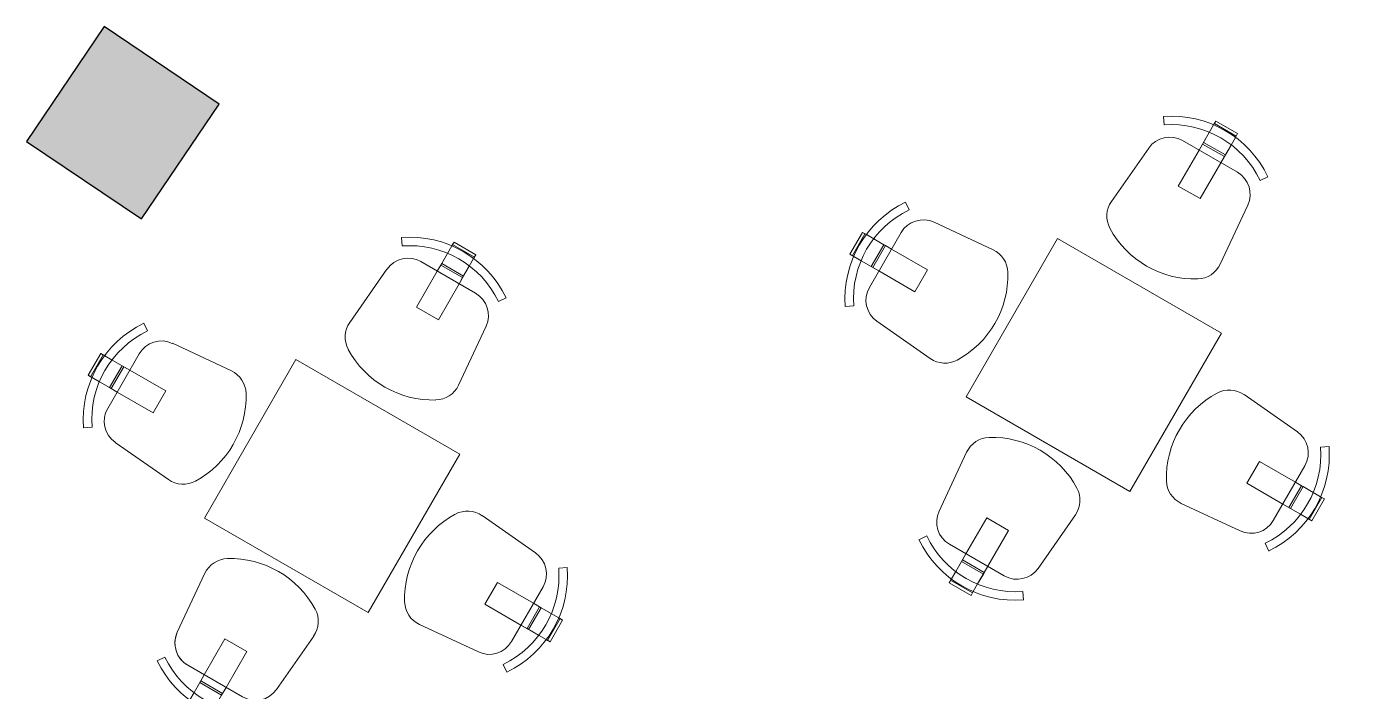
# Model space of a CAD drawing. Header units: inches. Extents: x -285 to 3116, y -17387 to -14851.
# Drawn here: x 1154.4 to 1364.2, y -15884.6 to -15779.1 of the extents above; entities that cross this region are included whole.
import ezdxf

# ---------------------------------------------------------------- set-up
doc = ezdxf.new("R2010")
doc.units = ezdxf.units.IN
doc.header["$MEASUREMENT"] = 0
doc.layers.add('I-FURN', color=30, linetype='Continuous', lineweight=9)
doc.layers.add('S-COLS', color=52, linetype='Continuous', lineweight=18)

# ---------------------------------------------------------------- blocks, each defined once
blk = doc.blocks.new('Concrete-Rectangular-Column - 1_10_-4868861-FIRST FLOOR POWER _ SIGNAL')
at = {"layer": 'S-COLS', "lineweight": 9}
blk.add_hatch(color=7, dxfattribs=at).paths.add_polyline_path([(-11, -11), (11, -11), (11, 11), (-11, 11)], flags=0)
at = {"layer": 'S-COLS', "color": 8, "lineweight": 30}
for p, q in [((11, 11), (-11, 11)), ((-11, 11), (-11, -11)), ((11, -11), (11, 11)), ((-11, -11), (11, -11))]:
    blk.add_line(p, q, dxfattribs=at)
blk = doc.blocks.new('30 x 60 table2 - 30 x 60 table-5127891-FIRST FLOOR POWER _ SIGNAL')
at = {"layer": 'I-FURN'}
for p, q in [((-6638.03, 830.09), (-6667.05, 830.09)), ((-6667.05, 830.09), (-6667.05, 800.09)), ((-6667.05, 800.09), (-6667.05, 830.09)), ((-6667.05, 830.09), (-6638.03, 830.09)), ((-6638.03, 800.09), (-6638.03, 830.09)), ((-6638.03, 830.09), (-6638.03, 800.09)), ((-6667.05, 800.09), (-6638.03, 800.09)), ((-6638.03, 800.09), (-6667.05, 800.09))]:
    blk.add_line(p, q, dxfattribs=at)
blk = doc.blocks.new('F-Chairs1 - Side 01-5080409-FIRST FLOOR POWER _ SIGNAL')
at = {"layer": 'I-FURN'}
for p, q in [((2, 0), (-2, 0)), ((-2, 0), (-2, -0.46)), ((2, 0), (-2, 0)), ((-2, 0), (-2, -0.72)), ((2, -0.46), (2, 0)), ((2, -0.72), (2, 0)), ((-2, -0.46), (2, -0.46)), ((-2, -0.46), (2, -0.46)), ((-2, -0.72), (-2, -0.46)), ((-2, -0.72), (-2, -2.09)), ((-2, -2.09), (-2, -0.72)), ((-2, -2.09), (-2, -3.91)), ((-2, -4.21), (-2, -2.09)), ((2, -0.46), (2, -0.72)), ((2, -0.72), (2, -2.09)), ((2, -2.09), (2, -0.72)), ((2, -2.09), (2, -4.21)), ((2, -3.91), (2, -2.09)), ((-9.57, -3.52), (-8.8, -4.64)), ((-9.57, -3.52), (-8.8, -4.64)), ((-8.8, -4.64), (-9.57, -3.52)), ((-2, -3.91), (-2, -5.32)), ((2, -3.91), (-2, -3.91)), ((2, -5.32), (2, -3.91)), ((8.8, -4.64), (9.57, -3.52)), ((8.8, -4.64), (9.57, -3.52)), ((9.57, -3.52), (8.8, -4.64)), ((5.02, -5.32), (-5.02, -5.32)), ((5.02, -5.32), (-5.02, -5.32)), ((-5.02, -5.32), (5.02, -5.32)), ((-2, -4.21), (2, -4.21)), ((-2, -5.32), (-2, -4.21)), ((-2, -5.32), (-2, -11.91)), ((-2, -11.91), (-2, -5.32)), ((2, -4.21), (2, -5.32)), ((2, -5.32), (2, -11.91)), ((2, -11.91), (2, -5.32)), ((-9.07, -9.03), (-9.96, -19.32)), ((-9.07, -9.03), (-9.96, -19.32)), ((-9.96, -19.32), (-9.07, -9.03)), ((9.96, -19.32), (9.07, -9.03)), ((9.96, -19.32), (9.07, -9.03)), ((9.07, -9.03), (9.96, -19.32)), ((2, -11.91), (-2, -11.91)), ((-2, -11.91), (2, -11.91))]:
    blk.add_line(p, q, dxfattribs=at)
for centre, radius, start, end in [((0, -17.51), 16.94, 55.6197, 124.3803), ((0, -17.51), 16.94, 55.6197, 124.3803), ((0, -17.51), 16.94, 55.6197, 124.3803), ((0, -17.51), 15.59, 55.6197, 124.3803), ((0, -17.51), 15.59, 55.6197, 124.3803), ((0, -17.51), 15.59, 55.6197, 124.3803), ((-5.02, -9.38), 4.06, 90, 175.0303), ((-5.02, -9.38), 4.06, 90, 175.0303), ((-5.02, -9.38), 4.06, 90, 175.0303), ((5.02, -9.38), 4.06, 4.9697, 90), ((5.02, -9.38), 4.06, 4.9697, 90), ((5.02, -9.38), 4.06, 4.9697, 90), ((-5.91, -19.67), 4.06, 175.0303, 238.407), ((-5.91, -19.67), 4.06, 175.0303, 238.407), ((-5.91, -19.67), 4.06, 175.0303, 238.407), ((5.91, -19.67), 4.06, 301.593, 4.9697), ((5.91, -19.67), 4.06, 301.593, 4.9697), ((5.91, -19.67), 4.06, 301.593, 4.9697), ((0, -10.06), 15.35, 238.407, 301.593), ((0, -10.06), 15.35, 238.407, 301.593), ((0, -10.06), 15.35, 238.407, 301.593)]:
    blk.add_arc(centre, radius, start, end, dxfattribs=at)
blk = doc.blocks.new('F-Chairs1 - Side 01-5080538-FIRST FLOOR POWER _ SIGNAL')
at = {"layer": 'I-FURN'}
for p, q in [((-9.07, 9.03), (-9.96, 19.32)), ((-9.96, 19.32), (-9.07, 9.03)), ((-9.07, 9.03), (-9.96, 19.32)), ((9.96, 19.32), (9.07, 9.03)), ((9.07, 9.03), (9.96, 19.32)), ((9.96, 19.32), (9.07, 9.03)), ((-2, 11.91), (-2, 5.32)), ((2, 11.91), (-2, 11.91)), ((-2, 11.91), (2, 11.91)), ((-2, 5.32), (-2, 11.91)), ((2, 11.91), (2, 5.32)), ((2, 5.32), (2, 11.91)), ((-9.57, 3.52), (-8.8, 4.64)), ((-8.8, 4.64), (-9.57, 3.52)), ((-9.57, 3.52), (-8.8, 4.64)), ((5.02, 5.32), (-5.02, 5.32)), ((-5.02, 5.32), (5.02, 5.32)), ((5.02, 5.32), (-5.02, 5.32)), ((-2, 5.32), (-2, 3.91)), ((-2, 4.21), (-2, 5.32)), ((2, 4.21), (-2, 4.21)), ((-2, 2.09), (-2, 4.21)), ((2, 5.32), (2, 4.21)), ((2, 3.91), (2, 5.32)), ((2, 4.21), (2, 2.09)), ((8.8, 4.64), (9.57, 3.52)), ((9.57, 3.52), (8.8, 4.64)), ((8.8, 4.64), (9.57, 3.52)), ((-2, 3.91), (-2, 2.09)), ((-2, 3.91), (2, 3.91)), ((2, 2.09), (2, 3.91)), ((-2, 2.09), (-2, 0.72)), ((-2, 0.72), (-2, 2.09)), ((-2, 0.72), (-2, 0)), ((-2, 0.46), (-2, 0.72)), ((2, 0.46), (-2, 0.46)), ((-2, 0.46), (-2, 0)), ((2, 0.46), (-2, 0.46)), ((2, 2.09), (2, 0.72)), ((2, 0.72), (2, 2.09)), ((2, 0.72), (2, 0.46)), ((2, 0), (2, 0.72)), ((2, 0), (2, 0.46)), ((-2, 0), (2, 0)), ((-2, 0), (2, 0))]:
    blk.add_line(p, q, dxfattribs=at)
for centre, radius, start, end in [((0, 10.06), 15.35, 58.407, 121.593), ((0, 10.06), 15.35, 58.407, 121.593), ((0, 10.06), 15.35, 58.407, 121.593), ((-5.91, 19.67), 4.06, 121.593, 184.9697), ((-5.91, 19.67), 4.06, 121.593, 184.9697), ((-5.91, 19.67), 4.06, 121.593, 184.9697), ((5.91, 19.67), 4.06, 355.0303, 58.407), ((5.91, 19.67), 4.06, 355.0303, 58.407), ((5.91, 19.67), 4.06, 355.0303, 58.407), ((-5.02, 9.38), 4.06, 184.9697, 270), ((-5.02, 9.38), 4.06, 184.9697, 270), ((-5.02, 9.38), 4.06, 184.9697, 270), ((5.02, 9.38), 4.06, 270, 355.0303), ((5.02, 9.38), 4.06, 270, 355.0303), ((5.02, 9.38), 4.06, 270, 355.0303), ((0, 17.51), 15.59, 235.6197, 304.3803), ((0, 17.51), 15.59, 235.6197, 304.3803), ((0, 17.51), 15.59, 235.6197, 304.3803), ((0, 17.51), 16.94, 235.6197, 304.3803), ((0, 17.51), 16.94, 235.6197, 304.3803), ((0, 17.51), 16.94, 235.6197, 304.3803)]:
    blk.add_arc(centre, radius, start, end, dxfattribs=at)
blk = doc.blocks.new('F-Chairs1 - Side 01-V5-FIRST FLOOR POWER _ SIGNAL')
at = {"layer": 'I-FURN'}
for p, q in [((2, 0), (-2, 0)), ((-2, 0), (-2, -0.46)), ((2, 0), (-2, 0)), ((-2, 0), (-2, -0.72)), ((2, -0.46), (2, 0)), ((2, -0.72), (2, 0)), ((-2, -0.46), (2, -0.46)), ((-2, -0.46), (2, -0.46)), ((-2, -0.72), (-2, -0.46)), ((-2, -0.72), (-2, -2.09)), ((-2, -2.09), (-2, -0.72)), ((-2, -2.09), (-2, -3.91)), ((-2, -4.21), (-2, -2.09)), ((2, -0.46), (2, -0.72)), ((2, -0.72), (2, -2.09)), ((2, -2.09), (2, -0.72)), ((2, -2.09), (2, -4.21)), ((2, -3.91), (2, -2.09)), ((-9.57, -3.52), (-8.8, -4.64)), ((-9.57, -3.52), (-8.8, -4.64)), ((-8.8, -4.64), (-9.57, -3.52)), ((-2, -3.91), (-2, -5.32)), ((2, -3.91), (-2, -3.91)), ((2, -5.32), (2, -3.91)), ((8.8, -4.64), (9.57, -3.52)), ((8.8, -4.64), (9.57, -3.52)), ((9.57, -3.52), (8.8, -4.64)), ((5.02, -5.32), (-5.02, -5.32)), ((5.02, -5.32), (-5.02, -5.32)), ((-5.02, -5.32), (5.02, -5.32)), ((-2, -4.21), (2, -4.21)), ((-2, -5.32), (-2, -4.21)), ((-2, -5.32), (-2, -11.91)), ((-2, -11.91), (-2, -5.32)), ((2, -4.21), (2, -5.32)), ((2, -5.32), (2, -11.91)), ((2, -11.91), (2, -5.32)), ((-9.07, -9.03), (-9.96, -19.32)), ((-9.07, -9.03), (-9.96, -19.32)), ((-9.96, -19.32), (-9.07, -9.03)), ((9.96, -19.32), (9.07, -9.03)), ((9.96, -19.32), (9.07, -9.03)), ((9.07, -9.03), (9.96, -19.32)), ((2, -11.91), (-2, -11.91)), ((-2, -11.91), (2, -11.91))]:
    blk.add_line(p, q, dxfattribs=at)
for centre, radius, start, end in [((0, -17.51), 16.94, 55.6197, 124.3803), ((0, -17.51), 16.94, 55.6197, 124.3803), ((0, -17.51), 16.94, 55.6197, 124.3803), ((0, -17.51), 15.59, 55.6197, 124.3803), ((0, -17.51), 15.59, 55.6197, 124.3803), ((0, -17.51), 15.59, 55.6197, 124.3803), ((-5.02, -9.38), 4.06, 90, 175.0303), ((-5.02, -9.38), 4.06, 90, 175.0303), ((-5.02, -9.38), 4.06, 90, 175.0303), ((5.02, -9.38), 4.06, 4.9697, 90), ((5.02, -9.38), 4.06, 4.9697, 90), ((5.02, -9.38), 4.06, 75.8283, 90), ((5.02, -9.38), 4.06, 4.9697, 75.8283), ((-5.91, -19.67), 4.06, 175.0303, 238.407), ((-5.91, -19.67), 4.06, 175.0303, 238.407), ((-5.91, -19.67), 4.06, 175.0303, 238.407), ((5.91, -19.67), 4.06, 301.593, 4.9697), ((5.91, -19.67), 4.06, 301.593, 4.9697), ((5.91, -19.67), 4.06, 301.593, 4.9697), ((0, -10.06), 15.35, 238.407, 301.593), ((0, -10.06), 15.35, 238.407, 301.593), ((0, -10.06), 15.35, 238.407, 301.593)]:
    blk.add_arc(centre, radius, start, end, dxfattribs=at)
blk = doc.blocks.new('30 x 60 table1 - 30 x 60 table-5186596-FIRST FLOOR POWER _ SIGNAL')
at = {"layer": 'I-FURN'}
for p, q in [((-6638.03, 830.09), (-6667.05, 830.09)), ((-6667.05, 830.09), (-6667.05, 800.09)), ((-6667.05, 800.09), (-6667.05, 830.09)), ((-6667.05, 830.09), (-6638.03, 830.09)), ((-6638.03, 800.09), (-6638.03, 830.09)), ((-6638.03, 830.09), (-6638.03, 800.09)), ((-6667.05, 800.09), (-6638.03, 800.09)), ((-6638.03, 800.09), (-6667.05, 800.09))]:
    blk.add_line(p, q, dxfattribs=at)

msp = doc.modelspace()

# ---------------------------------------------------------------- block references
at = {"layer": 'I-FURN'}
for name, p, rotation in [('F-Chairs1 - Side 01-5080538-FIRST FLOOR POWER _ SIGNAL', (1344.71, -15795.08), 150.0034059851493), ('F-Chairs1 - Side 01-5080409-FIRST FLOOR POWER _ SIGNAL', (1285.95, -15813.47), 60.00340598515346), ('F-Chairs1 - Side 01-5080538-FIRST FLOOR POWER _ SIGNAL', (1223.92, -15814.28), 150.0034059851493), ('30 x 60 table1 - 30 x 60 table-5186596-FIRST FLOOR POWER _ SIGNAL', (5355.47, -10478.82), 60.00340598515224), ('F-Chairs1 - Side 01-5080409-FIRST FLOOR POWER _ SIGNAL', (1165.16, -15832.68), 60.00340598515346), ('30 x 60 table2 - 30 x 60 table-5127891-FIRST FLOOR POWER _ SIGNAL', (5234.68, -10498.03), 60.00340598515224), ('F-Chairs1 - Side 01-5080538-FIRST FLOOR POWER _ SIGNAL', (1359.2, -15855.76), 60.00340598515077), ('F-Chairs1 - Side 01-5080409-FIRST FLOOR POWER _ SIGNAL', (1302.43, -15868.32), 150.0034059851519), ('F-Chairs1 - Side 01-5080538-FIRST FLOOR POWER _ SIGNAL', (1238.4, -15874.96), 60.00340598515077), ('F-Chairs1 - Side 01-V5-FIRST FLOOR POWER _ SIGNAL', (1181.64, -15887.53), 150.0034059851519)]:
    msp.add_blockref(name, p, dxfattribs=dict(at, rotation=rotation))
at = {"layer": 'S-COLS', "lineweight": 9, "rotation": 55.99814673861318}
msp.add_blockref('Concrete-Rectangular-Column - 1_10_-4868861-FIRST FLOOR POWER _ SIGNAL', (1169.65, -15794.35), dxfattribs=at)

doc.saveas('drawing.dxf')
